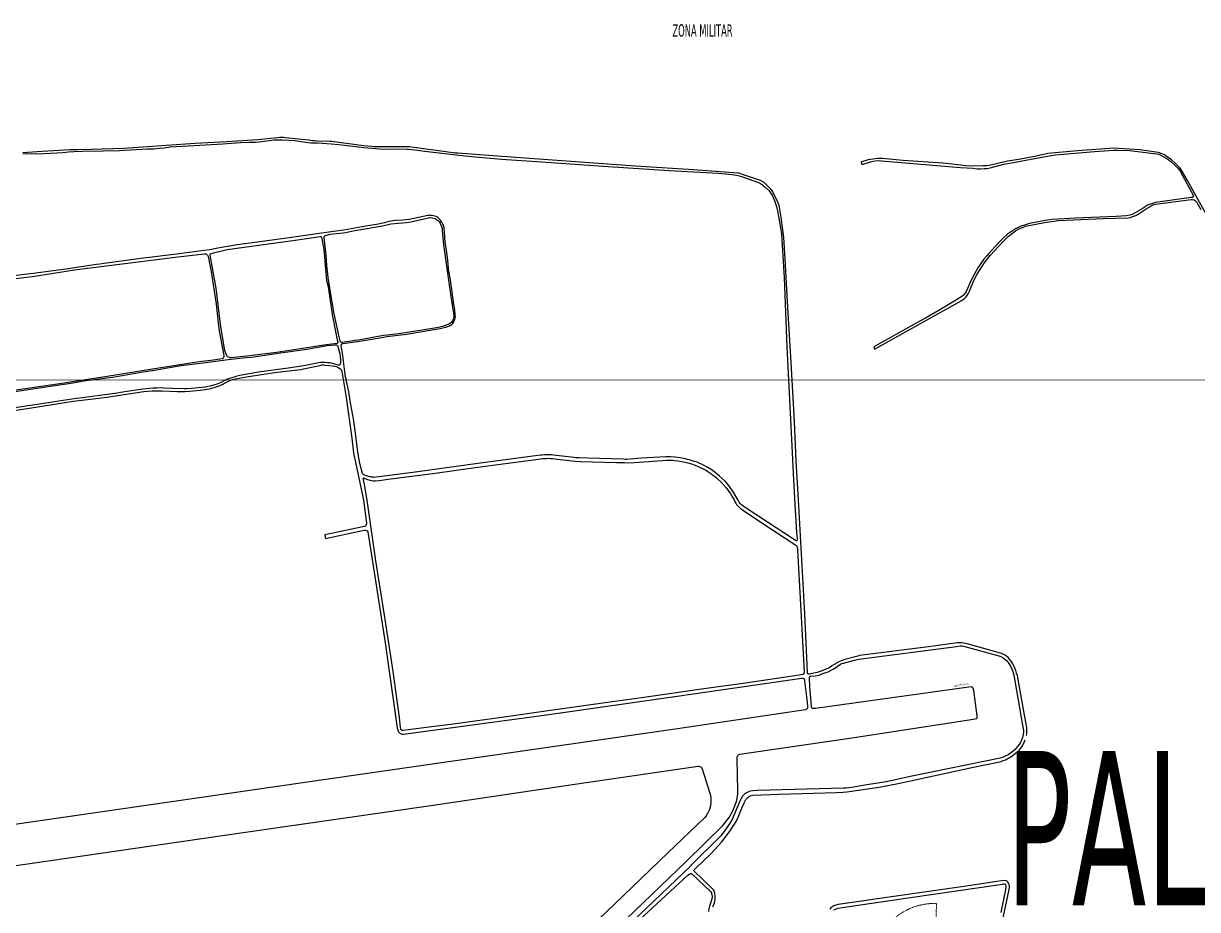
# Model space of a CAD drawing. Header units: metres. Extents: x 2 to 659295185, y -28 to 1124222152.
# Drawn here: x 658389 to 660289, y 1125972 to 1127406 of the extents above; entities that cross this region are included whole.
import ezdxf

# ---------------------------------------------------------------- set-up
doc = ezdxf.new("R2010")
doc.units = ezdxf.units.M
doc.header["$MEASUREMENT"] = 0
doc.linetypes.add('DASHED', pattern=[0.75, 0.5, -0.25])
doc.layers.get('0').update_dxf_attribs({"linetype": 'CONTINUOUS'})
for name, color, linetype in [('CERCA', 7, 'CONTINUOUS'), ('MANZANA', 30, 'CONTINUOUS'), ('TEXTOS', 7, 'CONTINUOUS')]:
    doc.layers.add(name, color=color, linetype=linetype)
doc.layers.add('www.cadblocksfree.com', color=7, linetype='CONTINUOUS', lineweight=9)
doc.styles.get("Standard").update_dxf_attribs({"font": 'tahoma.ttf'})

# ---------------------------------------------------------------- blocks, each defined once
blk = doc.blocks.new('A$C3BA27610')
at = {"layer": 'www.cadblocksfree.com', "linetype": 'DASHED'}
for p, q in [((0, 76088), (64658, 11430)), ((64658, 11430), (129316, 76088)), ((64658, 50225), (45260, 30827)), ((84055, 30827), (64658, 50225))]:
    blk.add_line(p, q, dxfattribs=at)
at = {"layer": 'www.cadblocksfree.com', "linetype": 'Continuous'}
for p, q in [((61776, 46481), (49004, 33709)), ((64658, 50225), (64335, 49901)), ((64335, 49901), (64658, 49578)), ((64658, 50225), (64981, 49901)), ((64981, 49901), (64658, 49578)), ((67540, 46481), (80311, 33709)), ((61349, 13876), (41798, 33428)), ((45584, 31151), (45260, 30827)), ((45584, 30504), (45260, 30827)), ((45907, 30827), (45584, 31151)), ((45907, 30827), (45584, 30504)), ((62211, 14739), (49004, 27946)), ((63896, 33680), (63896, 34328)), ((63896, 34328), (65420, 34328)), ((65420, 33680), (63896, 33680)), ((65420, 34328), (65420, 33680)), ((67104, 14739), (80311, 27946)), ((67966, 13876), (87518, 33428)), ((83409, 30827), (83732, 31151)), ((83409, 30827), (83732, 30504)), ((83732, 31151), (84055, 30827)), ((83732, 30504), (84055, 30827)), ((61748, 8520), (63610, 10382)), ((67567, 8520), (61748, 8520)), ((62810, 10382), (62810, 13125)), ((62810, 13125), (64182, 13125)), ((62810, 10382), (64182, 10382)), ((64182, 10382), (64182, 13125)), ((66506, 13125), (65134, 13125)), ((65134, 10382), (65134, 13125)), ((66506, 10382), (65134, 10382)), ((67567, 8520), (65706, 10382)), ((66506, 10382), (66506, 13125))]:
    blk.add_line(p, q, dxfattribs=at)
at = {"layer": 'www.cadblocksfree.com'}
blk.add_line((84055, 30827), (64658, 50225), dxfattribs=at)
at = {"layer": 'www.cadblocksfree.com', "linetype": 'Continuous'}
blk.add_lwpolyline([(64315, 33833), (65001, 33833), (65001, 33985), (64315, 33985)], close=True, dxfattribs=at)
at = {"layer": 'www.cadblocksfree.com', "linetype": 'Continuous', "flags": 128}
blk.add_lwpolyline([(64334, 12078), (64982, 12078), (64982, 11754), (64658, 11430), (64334, 11754), (64334, 12078)], dxfattribs=at)
at = {"layer": 'www.cadblocksfree.com', "linetype": 'Continuous'}
blk.add_circle((64658, 33376), 2286, dxfattribs=at)
at = {"layer": 'www.cadblocksfree.com', "linetype": 'DASHED'}
blk.add_arc((64658, 11430), 91440, 44.999998, 134.999998, dxfattribs=at)
at = {"layer": 'www.cadblocksfree.com', "linetype": 'DASHED', "ltscale": 1500}
blk.add_arc((64658, 33376), 22860, 0.130923, 179.869077, dxfattribs=at)
at = {"layer": 'www.cadblocksfree.com', "linetype": 'Continuous'}
for centre, radius, start, end in [((64658, 50225), 4724, 232.413674, 307.586322), ((45260, 30827), 4724, 322.413668, 37.586329), ((84055, 30827), 4724, 142.413668, 217.586329), ((64658, 11430), 4115, 143.519629, 36.480377), ((64658, 11430), 4115, 53.519621, 126.480371)]:
    blk.add_arc(centre, radius, start, end, dxfattribs=at)

msp = doc.modelspace()

# ---------------------------------------------------------------- linework, layer by layer
at = {"layer": 'CERCA', "lineweight": 0}
msp.add_line((653807.4947, 1126830.69), (662151.2419, 1126827.7709), dxfattribs=at)
at = {"layer": 'MANZANA', "lineweight": -2}
for p, q in [((658799.9042, 1127220.5275), (658768.2567, 1127217.5181)), ((658803.7385, 1127220.9874), (658799.9042, 1127220.5275)), ((658806.806, 1127221.0074), (658803.7385, 1127220.9874)), ((658809.9807, 1127220.9074), (658806.806, 1127221.0074)), ((658812.6111, 1127220.8075), (658809.9807, 1127220.9074)), ((658850.4348, 1127216.5583), (658812.6111, 1127220.8075)), ((658464.1747, 1127201.0015), (658418.938, 1127198.592)), ((658476.6671, 1127201.3914), (658464.1747, 1127201.0015)), ((658498.9062, 1127201.7114), (658476.6671, 1127201.3914)), ((658551.0529, 1127203.271), (658498.9062, 1127201.7114)), ((658666.7174, 1127211.1994), (658551.0529, 1127203.271)), ((658717.8663, 1127214.2988), (658666.7174, 1127211.1994)), ((658768.2567, 1127217.5181), (658717.8663, 1127214.2988)), ((658856.7923, 1127215.8085), (658850.4348, 1127216.5583)), ((658860.6266, 1127215.4985), (658856.7923, 1127215.8085)), ((658864.898, 1127215.2886), (658860.6266, 1127215.4985)), ((658884.7375, 1127214.4987), (658864.898, 1127215.2886)), ((658888.242, 1127214.3988), (658884.7375, 1127214.4987)), ((658899.2089, 1127213.0091), (658888.242, 1127214.3988)), ((658911.5942, 1127211.2994), (658899.2089, 1127213.0091)), ((658939.0034, 1127207.6601), (658911.5942, 1127211.2994)), ((658952.5925, 1127206.5104), (658939.0034, 1127207.6601)), ((658955.223, 1127206.1904), (658952.5925, 1127206.5104)), ((658957.1937, 1127206.1904), (658955.223, 1127206.1904)), ((658992.6921, 1127206.0205), (658957.1937, 1127206.1904)), ((659008.8045, 1127206.0905), (658992.6921, 1127206.0205)), ((659013.62, 1127205.8905), (659008.8045, 1127206.0905)), ((659017.1328, 1127205.5806), (659013.62, 1127205.8905)), ((659072.8252, 1127197.9721), (659017.1328, 1127205.5806)), ((658395.058, 1127196.7124), (658387.8264, 1127196.2325)), ((658418.938, 1127198.592), (658395.058, 1127196.7124)), ((659087.9563, 1127195.9425), (659072.8252, 1127197.9721)), ((659092.005, 1127195.5226), (659087.9563, 1127195.9425)), ((659156.2319, 1127190.8336), (659092.005, 1127195.5226)), ((659378.9439, 1127174.4669), (659156.2319, 1127190.8336)), ((659465.5253, 1127169.4379), (659378.9439, 1127174.4669)), ((659538.7401, 1127164.129), (659465.5253, 1127169.4379)), ((659545.5347, 1127163.5991), (659538.7401, 1127164.129)), ((659547.5055, 1127163.1692), (659545.5347, 1127163.5991)), ((659552.8817, 1127161.3096), (659547.5055, 1127163.1692)), ((659581.7504, 1127151.2716), (659552.8817, 1127161.3096)), ((659585.8074, 1127149.512), (659581.7504, 1127151.2716)), ((659587.6792, 1127148.5322), (659585.8074, 1127149.512)), ((659589.2129, 1127147.2124), (659587.6792, 1127148.5322)), ((659598.4648, 1127137.7344), (659589.2129, 1127147.2124)), ((659600.8891, 1127134.655), (659598.4648, 1127137.7344)), ((659609.2833, 1127118.3183), (659600.8891, 1127134.655)), ((659611.386, 1127113.7992), (659609.2833, 1127118.3183)), ((659612.0539, 1127111.8097), (659611.386, 1127113.7992)), ((659615.5419, 1127092.3536), (659612.0539, 1127111.8097)), ((659618.3702, 1127071.4679), (659615.5419, 1127092.3536)), ((659619.6319, 1127059.2004), (659618.3702, 1127071.4679)), ((659621.6109, 1127033.7655), (659619.6319, 1127059.2004)), ((659626.1708, 1126946.1934), (659621.6109, 1127033.7655)), ((659631.6131, 1126856.8515), (659626.1708, 1126946.1934)), ((659637.0801, 1126761.6509), (659631.6131, 1126856.8515)), ((659639.7765, 1126698.0639), (659637.0801, 1126761.6509)), ((659051.2705, 1126677.2781), (659128.2538, 1126687.9159)), ((659128.2538, 1126687.9159), (659222.6439, 1126700.7233)), ((659222.6439, 1126700.7233), (659229.2076, 1126701.5332)), ((659229.2076, 1126701.5332), (659231.9535, 1126701.6531)), ((659231.9535, 1126701.6531), (659235.458, 1126701.7731)), ((659235.458, 1126701.7731), (659238.41, 1126701.9031)), ((659238.41, 1126701.9031), (659241.8073, 1126701.6931)), ((659241.8073, 1126701.6931), (659244.9902, 1126701.4932)), ((659244.9902, 1126701.4932), (659252.8814, 1126700.6433)), ((659252.8814, 1126700.6433), (659277.1077, 1126697.654)), ((659277.1077, 1126697.654), (659281.8244, 1126697.454)), ((659281.8244, 1126697.454), (659290.367, 1126696.9341)), ((659290.367, 1126696.9341), (659348.8878, 1126694.9845)), ((659348.8878, 1126694.9845), (659361.5947, 1126694.9345)), ((659361.5947, 1126694.9345), (659366.9709, 1126694.8445)), ((659366.9709, 1126694.8445), (659377.2618, 1126695.3344)), ((659377.2618, 1126695.3344), (659401.3644, 1126696.9941)), ((659401.3644, 1126696.9941), (659429.6229, 1126698.8937)), ((659429.6229, 1126698.8937), (659433.35, 1126699.0137)), ((659433.35, 1126699.0137), (659436.9617, 1126698.8137)), ((659436.9617, 1126698.8137), (659440.1446, 1126698.7137)), ((659440.1446, 1126698.7137), (659442.9894, 1126698.3938)), ((659442.9894, 1126698.3938), (659448.4729, 1126697.644)), ((659448.4729, 1126697.644), (659453.6265, 1126696.8941)), ((659453.6265, 1126696.8941), (659459.7697, 1126695.5944)), ((659459.7697, 1126695.5944), (659464.4863, 1126694.4046)), ((659464.4863, 1126694.4046), (659470.077, 1126692.7649)), ((659470.077, 1126692.7649), (659476.3356, 1126690.5854)), ((659476.3356, 1126690.5854), (659481.0522, 1126688.8357)), ((659481.0522, 1126688.8357), (659485.5544, 1126686.6462)), ((659643.3469, 1126634.5968), (659639.7765, 1126698.0639)), ((658938.8962, 1126669.4797), (658939.0034, 1126669.9196)), ((658938.8962, 1126669.0398), (658938.8962, 1126669.4797)), ((658940.9082, 1126659.5317), (658938.8962, 1126669.0398)), ((658939.0034, 1126669.9196), (658939.2178, 1126670.1495)), ((658939.2178, 1126670.1495), (658939.5476, 1126670.1495)), ((658939.5476, 1126670.1495), (658940.1001, 1126670.0396)), ((658940.1001, 1126670.0396), (658944.0498, 1126668.2899)), ((658944.0498, 1126668.2899), (658945.5836, 1126667.74)), ((658964.6562, 1126666.1704), (658979.441, 1126668.11)), ((658979.441, 1126668.11), (659051.2705, 1126677.2781)), ((659485.5544, 1126686.6462), (659489.1826, 1126684.7766)), ((659489.1826, 1126684.7766), (659494.3445, 1126681.9272)), ((659494.3445, 1126681.9272), (659496.6533, 1126680.4974)), ((659496.6533, 1126680.4974), (659498.1871, 1126679.3977)), ((659498.1871, 1126679.3977), (659501.5926, 1126677.3181)), ((659501.5926, 1126677.3181), (659504.3385, 1126675.3385)), ((659504.3385, 1126675.3385), (659507.4224, 1126672.919)), ((659507.4224, 1126672.919), (659510.7207, 1126670.1695)), ((659510.7207, 1126670.1695), (659513.0296, 1126668.1899)), ((659513.0296, 1126668.1899), (659517.5401, 1126663.7808)), ((658945.295, 1126634.3368), (658940.9082, 1126659.5317)), ((658945.5836, 1126667.74), (658947.6698, 1126667.2001)), ((658947.6698, 1126667.2001), (658949.6405, 1126666.5403)), ((658949.6405, 1126666.5403), (658952.3864, 1126666.1104)), ((658952.3864, 1126666.1104), (658955.6765, 1126665.6805)), ((658955.6765, 1126665.6805), (658958.8511, 1126665.7005)), ((658958.8511, 1126665.7005), (658964.6562, 1126666.1704)), ((659517.5401, 1126663.7808), (659522.166, 1126659.0518)), ((659522.166, 1126659.0518), (659526.7919, 1126653.7629)), ((659526.7919, 1126653.7629), (659530.7581, 1126648.244)), ((658959.4366, 1126535.9669), (658945.295, 1126634.3368)), ((659530.7581, 1126648.244), (659532.7454, 1126645.4946)), ((659532.7454, 1126645.4946), (659535.8376, 1126640.5256)), ((659535.8376, 1126640.5256), (659538.5999, 1126635.6766)), ((659538.5999, 1126635.6766), (659539.9275, 1126632.8072)), ((659539.9275, 1126632.8072), (659541.0325, 1126630.7076)), ((659541.0325, 1126630.7076), (659542.1292, 1126629.0579)), ((659648.2367, 1126547.1346), (659643.3469, 1126634.5968)), ((659542.1292, 1126629.0579), (659543.3496, 1126627.1783)), ((659543.3496, 1126627.1783), (659544.6689, 1126625.5286)), ((659544.6689, 1126625.5286), (659545.6584, 1126624.4289)), ((659545.6584, 1126624.4289), (659547.3076, 1126622.7692)), ((659547.3076, 1126622.7692), (659549.7318, 1126620.5696)), ((659549.7318, 1126620.5696), (659552.7003, 1126618.4801)), ((659552.7003, 1126618.4801), (659563.0324, 1126611.4515)), ((659563.0324, 1126611.4515), (659602.8103, 1126585.1968)), ((659602.8103, 1126585.1968), (659639.0756, 1126561.3617)), ((659639.0756, 1126561.3617), (659639.8424, 1126560.8118)), ((659639.8424, 1126560.8118), (659640.8319, 1126559.822)), ((659640.8319, 1126559.822), (659641.0546, 1126559.2621)), ((659641.0546, 1126559.2621), (659641.3926, 1126557.9424)), ((659641.3926, 1126557.9424), (659641.6153, 1126556.3927)), ((659641.6153, 1126556.3927), (659641.9616, 1126553.3033)), ((658973.1906, 1126447.9948), (658959.4366, 1126535.9669)), ((659641.9616, 1126553.3033), (659644.592, 1126504.8632)), ((659653.8191, 1126450.1643), (659648.2367, 1126547.1346)), ((659644.592, 1126504.8632), (659652.5987, 1126356.5834)), ((658982.4425, 1126388.6368), (658973.1906, 1126447.9948)), ((659657.975, 1126355.3936), (659653.8191, 1126450.1643)), ((659900.7739, 1126403.2739), (659853.6901, 1126397.0851)), ((659903.8414, 1126403.5038), (659900.7739, 1126403.2739)), ((659907.5685, 1126403.3039), (659903.8414, 1126403.5038)), ((659910.9658, 1126402.9839), (659907.5685, 1126403.3039)), ((659916.5647, 1126401.5742), (659910.9658, 1126402.9839)), ((658987.2993, 1126356.9233), (658982.4425, 1126388.6368)), ((659740.9282, 1126376.8892), (659899.2732, 1126397.4051)), ((659853.6901, 1126397.0851), (659742.1074, 1126382.5381)), ((659899.2732, 1126397.4051), (659904.9628, 1126398.2049)), ((659904.9628, 1126398.2049), (659908.0303, 1126398.2149)), ((659908.0303, 1126398.2149), (659910.5535, 1126397.675)), ((659910.5535, 1126397.675), (659967.9281, 1126382.0082)), ((659970.7564, 1126386.7772), (659916.5647, 1126401.5742)), ((659974.7062, 1126385.1376), (659970.7564, 1126386.7772)), ((659977.8973, 1126383.3779), (659974.7062, 1126385.1376)), ((659980.536, 1126381.3983), (659977.8973, 1126383.3779)), ((659697.6953, 1126365.9715), (659693.9846, 1126363.412)), ((659708.621, 1126372.6601), (659697.6953, 1126365.9715)), ((659700.5648, 1126361.3424), (659711.4906, 1126368.8009)), ((659711.2514, 1126373.8799), (659708.621, 1126372.6601)), ((659714.4178, 1126374.8896), (659711.2514, 1126373.8799)), ((659711.4906, 1126368.8009), (659713.4613, 1126369.6907)), ((659713.4613, 1126369.6907), (659716.1907, 1126370.4805)), ((659718.6892, 1126376.3494), (659714.4178, 1126374.8896)), ((659716.1907, 1126370.4805), (659733.9193, 1126375.3096)), ((659739.3698, 1126381.9782), (659718.6892, 1126376.3494)), ((659733.9193, 1126375.3096), (659740.9282, 1126376.8892)), ((659742.1074, 1126382.5381), (659739.3698, 1126381.9782)), ((659967.9281, 1126382.0082), (659971.0038, 1126380.9184)), ((659971.0038, 1126380.9184), (659974.6237, 1126379.1588)), ((659974.6237, 1126379.1588), (659977.6994, 1126377.0792)), ((659977.6994, 1126377.0792), (659980.1237, 1126374.7597)), ((659980.1237, 1126374.7597), (659982.7706, 1126371.4603)), ((659982.952, 1126379.3087), (659980.536, 1126381.3983)), ((659982.7706, 1126371.4603), (659986.8523, 1126365.2816)), ((659984.494, 1126377.6591), (659982.952, 1126379.3087)), ((659987.3553, 1126374.1298), (659984.494, 1126377.6591)), ((659986.8523, 1126365.2816), (659989.4003, 1126359.5428)), ((659990.3403, 1126369.2808), (659987.3553, 1126374.1298)), ((659993.6551, 1126362.2122), (659990.3403, 1126369.2808)), ((658997.2768, 1126282.1985), (658987.2993, 1126356.9233)), ((659644.8394, 1126350.9145), (659557.4664, 1126338.2471)), ((659650.1003, 1126351.9343), (659644.8394, 1126350.9145)), ((659650.9743, 1126352.0443), (659650.1003, 1126351.9343)), ((659651.5185, 1126352.4942), (659650.9743, 1126352.0443)), ((659651.9556, 1126353.2641), (659651.5185, 1126352.4942)), ((659652.3926, 1126354.0439), (659651.9556, 1126353.2641)), ((659652.4915, 1126355.1537), (659652.3926, 1126354.0439)), ((659652.5987, 1126356.5834), (659652.4915, 1126355.1537)), ((659658.1977, 1126354.0739), (659657.975, 1126355.3936)), ((659658.5275, 1126353.404), (659658.1977, 1126354.0739)), ((659658.8573, 1126352.9641), (659658.5275, 1126353.404)), ((659659.6242, 1126352.7442), (659658.8573, 1126352.9641)), ((659660.8281, 1126352.7542), (659659.6242, 1126352.7442)), ((659673.8565, 1126355.0237), (659660.8281, 1126352.7542)), ((659661.0837, 1126346.3355), (659661.1827, 1126347.5552)), ((659662.0155, 1126332.4083), (659661.0837, 1126346.3355)), ((659661.1827, 1126347.5552), (659661.7269, 1126348.555)), ((659661.7269, 1126348.555), (659662.601, 1126349.1149)), ((659662.601, 1126349.1149), (659663.6976, 1126349.3348)), ((659663.6976, 1126349.3348), (659670.5994, 1126349.9247)), ((659670.5994, 1126349.9247), (659676.9487, 1126351.1645)), ((659680.313, 1126357.3732), (659673.8565, 1126355.0237)), ((659676.9487, 1126351.1645), (659682.9599, 1126353.404)), ((659692.1211, 1126362.5122), (659680.313, 1126357.3732)), ((659682.9599, 1126353.404), (659691.2718, 1126356.5434)), ((659691.2718, 1126356.5434), (659696.6316, 1126358.9929)), ((659693.9846, 1126363.412), (659692.1211, 1126362.5122)), ((659696.6316, 1126358.9929), (659700.5648, 1126361.3424)), ((659989.4003, 1126359.5428), (659990.398, 1126356.7833)), ((659990.398, 1126356.7833), (659991.9565, 1126351.1445)), ((659991.9565, 1126351.1445), (660006.3455, 1126270.2509)), ((659995.428, 1126358.353), (659993.6551, 1126362.2122)), ((659996.6484, 1126354.1539), (659995.428, 1126358.353)), ((659997.877, 1126350.1747), (659996.6484, 1126354.1539)), ((660002.4782, 1126325.8696), (659997.877, 1126350.1747)), ((659486.2883, 1126328.1892), (659434.6034, 1126320.8806)), ((659557.4664, 1126338.2471), (659486.2883, 1126328.1892)), ((659664.3491, 1126300.7847), (659662.0155, 1126332.4083)), ((659923.013, 1126331.9284), (659671.0529, 1126297.2754)), ((659924.3323, 1126331.7084), (659923.013, 1126331.9284)), ((659925.0992, 1126331.3785), (659924.3323, 1126331.7084)), ((659925.866, 1126330.7186), (659925.0992, 1126331.3785)), ((659926.3113, 1126329.5089), (659925.866, 1126330.7186)), ((659927.0947, 1126326.0796), (659926.3113, 1126329.5089)), ((659932.5369, 1126285.1879), (659927.0947, 1126326.0796)), ((659393.2175, 1126314.8319), (659330.4748, 1126306.3636)), ((659434.6034, 1126320.8806), (659393.2175, 1126314.8319)), ((660009.8994, 1126283.3183), (660002.4782, 1126325.8696)), ((659234.6664, 1126292.5564), (659167.0999, 1126283.1783)), ((659330.4748, 1126306.3636), (659234.6664, 1126292.5564)), ((659664.8026, 1126298.5752), (659664.3491, 1126300.7847)), ((659665.2396, 1126297.8053), (659664.8026, 1126298.5752)), ((659665.7921, 1126297.3654), (659665.2396, 1126297.8053)), ((659666.7816, 1126297.1455), (659665.7921, 1126297.3654)), ((659671.0529, 1126297.2754), (659666.7816, 1126297.1455)), ((658999.2063, 1126266.0618), (658997.2768, 1126282.1985)), ((659084.4271, 1126271.8606), (659041.392, 1126266.2518)), ((659167.0999, 1126283.1783), (659084.4271, 1126271.8606)), ((659737.4402, 1126250.6849), (659923.0295, 1126278.9492)), ((659923.0295, 1126278.9492), (659929.7086, 1126280.3089)), ((659929.7086, 1126280.3089), (659932.1164, 1126281.0887)), ((659932.1164, 1126281.0887), (659932.6606, 1126281.5387)), ((659932.875, 1126282.4185), (659932.5369, 1126285.1879)), ((659932.6606, 1126281.5387), (659932.875, 1126282.4185)), ((660006.3455, 1126270.2509), (660007.5823, 1126262.1826)), ((660013.0493, 1126266.1918), (660009.8994, 1126283.3183)), ((658999.5444, 1126264.0722), (658999.2063, 1126266.0618)), ((658999.6598, 1126263.2924), (658999.5444, 1126264.0722)), ((659000.1051, 1126262.5225), (658999.6598, 1126263.2924)), ((659000.5421, 1126261.9726), (659000.1051, 1126262.5225)), ((659001.4244, 1126261.5327), (659000.5421, 1126261.9726)), ((659002.2985, 1126261.3128), (659001.4244, 1126261.5327)), ((659003.3952, 1126261.3228), (659002.2985, 1126261.3128)), ((659041.392, 1126266.2518), (659003.3952, 1126261.3228)), ((659548.5609, 1126222.9606), (659737.4402, 1126250.6849)), ((660006.2135, 1126250.125), (660004.4819, 1126245.586)), ((660007.4009, 1126254.8841), (660006.2135, 1126250.125)), ((660007.7143, 1126258.6433), (660007.4009, 1126254.8841)), ((660007.5823, 1126262.1826), (660007.7143, 1126258.6433)), ((660012.7772, 1126253.3644), (660013.4122, 1126257.8935)), ((660013.2802, 1126262.6525), (660013.0493, 1126266.1918)), ((660013.4122, 1126257.8935), (660013.2802, 1126262.6525)), ((659997.7368, 1126234.7082), (659994.2488, 1126230.719)), ((660001.2248, 1126239.2573), (659997.7368, 1126234.7082)), ((660002.9647, 1126242.1467), (660001.2248, 1126239.2573)), ((660001.3732, 1126230.2991), (660003.6656, 1126232.7486)), ((660004.4819, 1126245.586), (660002.9647, 1126242.1467)), ((660003.6656, 1126232.7486), (660006.2795, 1126236.6278)), ((660006.2795, 1126236.6278), (660009.6438, 1126243.6164)), ((660009.6438, 1126243.6164), (660010.6168, 1126246.0559)), ((659544.2154, 1126214.8622), (659544.3061, 1126218.0716)), ((659545.5429, 1126163.7726), (659544.2154, 1126214.8622)), ((659544.3061, 1126218.0716), (659544.6277, 1126219.7312)), ((659544.6277, 1126219.7312), (659545.2791, 1126221.1709)), ((659545.2791, 1126221.1709), (659546.5902, 1126222.1707)), ((659546.5902, 1126222.1707), (659548.5609, 1126222.9606)), ((659970.2122, 1126216.7818), (659826.9159, 1126187.3778)), ((659973.8156, 1126217.9016), (659970.2122, 1126216.7818)), ((659971.548, 1126211.4829), (659974.7227, 1126212.6027)), ((659978.087, 1126219.6912), (659973.8156, 1126217.9016)), ((659974.7227, 1126212.6027), (659978.5487, 1126213.9424)), ((659982.8943, 1126222.2607), (659978.087, 1126219.6912)), ((659978.5487, 1126213.9424), (659981.3935, 1126215.3921)), ((659981.3935, 1126215.3921), (659984.6671, 1126217.0718)), ((659988.1386, 1126225.93), (659982.8943, 1126222.2607)), ((659984.6671, 1126217.0718), (659988.6004, 1126219.8512)), ((659994.2488, 1126230.719), (659988.1386, 1126225.93)), ((659988.6004, 1126219.8512), (659994.9332, 1126224.5203)), ((659994.9332, 1126224.5203), (659997.6626, 1126226.6398)), ((659997.6626, 1126226.6398), (659999.1963, 1126227.9696)), ((659999.1963, 1126227.9696), (660001.3732, 1126230.2991)), ((659299.9322, 1126177.2699), (659477.1024, 1126203.3946)), ((659477.1024, 1126203.3946), (659480.6069, 1126203.7345)), ((659480.6069, 1126203.7345), (659482.2478, 1126203.6345)), ((659482.2478, 1126203.6345), (659483.7816, 1126203.3146)), ((659483.7816, 1126203.3146), (659484.6639, 1126202.8747)), ((659484.6639, 1126202.8747), (659485.6534, 1126202.1048)), ((659485.6534, 1126202.1048), (659486.4202, 1126201.225)), ((659486.4202, 1126201.225), (659487.418, 1126199.3454)), ((659487.418, 1126199.3454), (659499.9764, 1126159.9134)), ((659881.7837, 1126192.2668), (659924.1509, 1126201.315)), ((659924.1509, 1126201.315), (659971.548, 1126211.4829)), ((659048.0959, 1126140.0774), (659299.9322, 1126177.2699)), ((659785.8681, 1126178.5696), (659754.0061, 1126173.2207)), ((659776.9213, 1126170.1213), (659805.0562, 1126175.7802)), ((659826.9159, 1126187.3778), (659785.8681, 1126178.5696)), ((659805.0562, 1126175.7802), (659881.7837, 1126192.2668)), ((659499.9764, 1126159.9134), (659500.867, 1126156.2741)), ((659500.867, 1126156.2741), (659501.4359, 1126152.5149)), ((659544.2731, 1126152.045), (659545.345, 1126159.0136)), ((659545.345, 1126159.0136), (659545.5429, 1126163.7726)), ((659552.923, 1126154.9544), (659551.6119, 1126153.1848)), ((659554.4485, 1126156.6241), (659552.923, 1126154.9544)), ((659555.9739, 1126158.1738), (659554.4485, 1126156.6241)), ((659557.7221, 1126159.5135), (659555.9739, 1126158.1738)), ((659559.5774, 1126160.7332), (659557.7221, 1126159.5135)), ((659561.5481, 1126161.853), (659559.5774, 1126160.7332)), ((659561.3667, 1126153.1148), (659563.9889, 1126154.8944)), ((659563.6261, 1126162.6329), (659561.5481, 1126161.853)), ((659565.704, 1126163.4227), (659563.6261, 1126162.6329)), ((659563.9889, 1126154.8944), (659565.5144, 1126155.5643)), ((659565.5144, 1126155.5643), (659567.4851, 1126156.3541)), ((659569.5301, 1126163.9926), (659565.704, 1126163.4227)), ((659567.4851, 1126156.3541), (659569.5631, 1126156.914)), ((659576.9844, 1126164.3525), (659569.5301, 1126163.9926)), ((659569.5631, 1126156.914), (659612.0704, 1126158.2138)), ((659716.5535, 1126167.9718), (659576.9844, 1126164.3525)), ((659612.0704, 1126158.2138), (659705.1907, 1126160.9532)), ((659705.1907, 1126160.9532), (659715.8196, 1126161.5531)), ((659715.8196, 1126161.5531), (659721.7319, 1126162.023)), ((659720.7177, 1126168.2117), (659716.5535, 1126167.9718)), ((659729.1532, 1126169.2415), (659720.7177, 1126168.2117)), ((659721.7319, 1126162.023), (659732.905, 1126163.5127)), ((659754.0061, 1126173.2207), (659729.1532, 1126169.2415)), ((659732.905, 1126163.5127), (659766.7377, 1126168.5317)), ((659766.7377, 1126168.5317), (659776.9213, 1126170.1213)), ((658751.7897, 1126097.3861), (659048.0959, 1126140.0774)), ((659500.4052, 1126137.358), (659499.325, 1126133.6987)), ((659501.1556, 1126141.1172), (659500.4052, 1126137.358)), ((659501.5761, 1126144.8865), (659501.1556, 1126141.1172)), ((659501.4359, 1126152.5149), (659501.6668, 1126148.6457)), ((659501.6668, 1126148.6457), (659501.5761, 1126144.8865)), ((659548.5692, 1126147.196), (659535.5655, 1126116.5022)), ((659537.3548, 1126131.4392), (659542.9867, 1126146.5061)), ((659542.9867, 1126146.5061), (659544.2731, 1126152.045)), ((659549.4432, 1126149.2956), (659548.5692, 1126147.196)), ((659550.4162, 1126151.2952), (659549.4432, 1126149.2956)), ((659550.1771, 1126131.8291), (659555.3802, 1126144.1266)), ((659551.6119, 1126153.1848), (659550.4162, 1126151.2952)), ((659555.3802, 1126144.1266), (659557.1119, 1126147.7859)), ((659557.1119, 1126147.7859), (659558.423, 1126149.8954)), ((659558.423, 1126149.8954), (659559.6186, 1126151.3352)), ((659559.6186, 1126151.3352), (659561.3667, 1126153.1148)), ((659492.0439, 1126120.5114), (659432.1461, 1126063.2831)), ((659494.2208, 1126123.5008), (659492.0439, 1126120.5114)), ((659496.2905, 1126126.8301), (659494.2208, 1126123.5008)), ((659497.915, 1126130.1595), (659496.2905, 1126126.8301)), ((659499.325, 1126133.6987), (659497.915, 1126130.1595)), ((659521.1352, 1126107.924), (659531.1622, 1126120.4614)), ((659531.1622, 1126120.4614), (659537.3548, 1126131.4392)), ((659542.4755, 1126114.1027), (659545.8398, 1126120.9713)), ((659545.8398, 1126120.9713), (659550.1771, 1126131.8291)), ((659462.1197, 1126049.8058), (659521.1352, 1126107.924)), ((659527.1877, 1126103.4149), (659517.705, 1126090.9774)), ((659535.5655, 1126116.5022), (659527.1877, 1126103.4149)), ((659527.8886, 1126092.5771), (659532.1352, 1126098.5659)), ((659532.1352, 1126098.5659), (659539.7544, 1126109.6636)), ((659539.7544, 1126109.6636), (659542.4755, 1126114.1027)), ((658569.6967, 1126070.9215), (658751.7897, 1126097.3861)), ((659517.705, 1126090.9774), (659469.1617, 1126042.7673)), ((659514.1593, 1126075.0407), (659518.8511, 1126080.8095)), ((659518.8511, 1126080.8095), (659527.8886, 1126092.5771)), ((658402.8256, 1126046.8364), (658569.6967, 1126070.9215)), ((659432.1461, 1126063.2831), (659360.3578, 1125994.6071)), ((659477.1849, 1126038.4881), (659501.6256, 1126061.6034)), ((659501.6256, 1126061.6034), (659514.1593, 1126075.0407)), ((658344.8985, 1126038.3881), (658402.8256, 1126046.8364)), ((659469.0545, 1126042.6473), (659058.1806, 1125649.3973)), ((659071.5388, 1125675.772), (659462.1197, 1126049.8058)), ((659469.1699, 1126042.6573), (659469.0545, 1126042.6473)), ((659469.1617, 1126042.7673), (659469.1699, 1126042.6573)), ((659379.3067, 1125948.7864), (659464.5275, 1126027.0405)), ((659464.5275, 1126027.0405), (659467.0343, 1126029.04)), ((659467.0343, 1126029.04), (659467.9083, 1126029.49)), ((659467.9083, 1126029.49), (659468.8978, 1126029.7099)), ((659468.8978, 1126029.7099), (659469.6647, 1126029.7099)), ((659469.6647, 1126029.7099), (659470.2089, 1126029.5)), ((659470.2089, 1126029.5), (659471.3056, 1126028.9501)), ((659471.3056, 1126028.9501), (659500.6856, 1126001.3157)), ((659474.2411, 1126034.5989), (659474.4555, 1126035.7087)), ((659474.3566, 1126033.8291), (659474.2411, 1126034.5989)), ((659474.4638, 1126033.4991), (659474.3566, 1126033.8291)), ((659474.4555, 1126035.7087), (659474.7854, 1126036.1486)), ((659475.0162, 1126032.9493), (659474.4638, 1126033.4991)), ((659474.7854, 1126036.1486), (659477.1849, 1126038.4881)), ((659488.6631, 1126020.0619), (659475.0162, 1126032.9493)), ((659505.831, 1126003.3353), (659488.6631, 1126020.0619)), ((659506.7133, 1126001.7856), (659505.831, 1126003.3353)), ((659918.5437, 1126010.1639), (659801.494, 1125993.4873)), ((659820.7892, 1125990.3679), (659973.8651, 1126012.9633)), ((659964.5308, 1126017.0125), (659918.5437, 1126010.1639)), ((659972.8591, 1126018.1523), (659964.5308, 1126017.0125)), ((659977.1304, 1126018.3922), (659972.8591, 1126018.1523)), ((659973.8651, 1126012.9633), (659975.6214, 1126013.0833)), ((659974.0218, 1125953.2355), (659984.7496, 1126004.1651)), ((659975.6214, 1126013.0833), (659976.7181, 1126013.0833)), ((659976.7181, 1126013.0833), (659977.8148, 1126012.8633)), ((659979.431, 1126017.8523), (659977.1304, 1126018.3922)), ((659977.8148, 1126012.8633), (659978.4745, 1126012.4234)), ((659979.3651, 1126007.5644), (659978.0787, 1126001.2557)), ((659978.4745, 1126012.4234), (659978.8043, 1126011.8735)), ((659978.8043, 1126011.8735), (659979.2496, 1126010.5538)), ((659979.2496, 1126010.5538), (659979.3651, 1126007.5644)), ((659981.0802, 1126017.0825), (659979.431, 1126017.8523)), ((659982.3995, 1126016.0927), (659981.0802, 1126017.0825)), ((659983.6117, 1126014.553), (659982.3995, 1126016.0927)), ((659984.0569, 1126013.5632), (659983.6117, 1126014.553)), ((659984.7166, 1126011.9035), (659984.0569, 1126013.5632)), ((659985.1619, 1126010.1339), (659984.7166, 1126011.9035)), ((659984.7496, 1126004.1651), (659985.1784, 1126007.9243)), ((659985.1784, 1126007.9243), (659985.1619, 1126010.1339)), ((659360.3578, 1125994.6071), (659246.6723, 1125886.1491)), ((659500.6856, 1126001.3157), (659501.5679, 1126000.3259)), ((659503.0439, 1125989.0482), (659501.4277, 1125983.4093)), ((659501.5679, 1126000.3259), (659502.4502, 1125998.6762)), ((659502.4502, 1125998.6762), (659502.8954, 1125997.2365)), ((659502.8954, 1125997.2365), (659503.2335, 1125995.3569)), ((659503.4726, 1125991.7076), (659503.0439, 1125989.0482)), ((659503.2335, 1125995.3569), (659503.4644, 1125993.3673)), ((659503.4644, 1125993.3673), (659503.4726, 1125991.7076)), ((659507.2657, 1126000.1359), (659506.7133, 1126001.7856)), ((659507.8265, 1125997.9264), (659507.2657, 1126000.1359)), ((659507.5626, 1125982.7695), (659508.214, 1125985.4289)), ((659508.2717, 1125996.1567), (659507.8265, 1125997.9264)), ((659508.214, 1125985.4289), (659508.6345, 1125988.1884)), ((659508.6098, 1125993.8372), (659508.2717, 1125996.1567)), ((659508.7335, 1125990.5179), (659508.6098, 1125993.8372)), ((659508.6345, 1125988.1884), (659508.7335, 1125990.5179)), ((659801.494, 1125993.4873), (659707.7634, 1125979.8001)), ((659721.9133, 1125975.7709), (659820.7892, 1125990.3679)), ((659978.0787, 1126001.2557), (659971.0038, 1125966.6028)), ((659498.1871, 1125972.7715), (659497.5521, 1125968.3424)), ((659499.259, 1125977.2006), (659498.1871, 1125972.7715)), ((659501.4277, 1125983.4093), (659499.259, 1125977.2006)), ((659505.0723, 1125975.9009), (659507.5626, 1125982.7695)), ((659694.9741, 1125972.9915), (659694.2155, 1125971.6617)), ((659696.0626, 1125974.2112), (659694.9741, 1125972.9915)), ((659697.4809, 1125975.5509), (659696.0626, 1125974.2112)), ((659699.0064, 1125976.7707), (659697.4809, 1125975.5509)), ((659700.6473, 1125977.7705), (659699.0064, 1125976.7707)), ((659704.0446, 1125978.9003), (659700.6473, 1125977.7705)), ((659701.1173, 1125970.7019), (659701.9914, 1125971.7017)), ((659701.9914, 1125971.7017), (659703.1952, 1125972.4816)), ((659703.1952, 1125972.4816), (659705.0506, 1125973.0414)), ((659707.7634, 1125979.8001), (659704.0446, 1125978.9003)), ((659705.0506, 1125973.0414), (659707.8954, 1125973.8213)), ((659707.8954, 1125973.8213), (659721.9133, 1125975.7709))]:
    msp.add_line(p, q, dxfattribs=at)
for points in [[(658387.5048, 1127194.6828), (658422.896, 1127195.2927), (658452.6882, 1127196.9723), (658461.5607, 1127197.7822), (658470.5405, 1127198.482), (658484.5667, 1127199.1019), (658517.8716, 1127199.5818), (658544.0522, 1127200.1417), (658552.4877, 1127200.5116), (658562.3415, 1127201.3314), (658589.0745, 1127202.6712), (658599.9178, 1127202.9411), (658608.3533, 1127203.641), (658616.2363, 1127204.4508), (658626.4199, 1127205.8205), (658655.3381, 1127207.6102), (658711.7479, 1127210.8495), (658740.0064, 1127212.8491), (658754.1398, 1127213.359), (658764.3317, 1127213.6289), (658770.1285, 1127214.0988), (658782.9425, 1127215.6985), (658794.8825, 1127217.0782), (658800.6876, 1127217.5481), (658804.0849, 1127217.5681), (658807.9192, 1127217.4681), (658827.8659, 1127216.0084), (658845.1904, 1127213.439), (658853.8485, 1127212.5891), (658864.5846, 1127212.3092), (658879.823, 1127211.3794), (658887.1618, 1127210.8595), (658899.3326, 1127209.6997), (658939.5641, 1127204.9007), (658971.5662, 1127202.3912), (658997.2025, 1127202.6112), (659009.695, 1127202.4512), (659012.5398, 1127202.3512), (659022.1875, 1127201.1815), (659042.6949, 1127198.2821), (659099.0387, 1127192.1233), (659108.6864, 1127191.1735), (659162.8286, 1127185.9946), (659228.1522, 1127181.8654), (659327.4486, 1127174.5669), (659433.9767, 1127167.8582), (659493.5941, 1127164.6989), (659513.648, 1127163.4591), (659519.1315, 1127163.0392), (659536.0108, 1127161.1296), (659542.6981, 1127160.2698), (659547.3076, 1127159.3), (659554.2176, 1127157.1204), (659577.0503, 1127148.7021), (659580.2332, 1127147.5024), (659582.204, 1127146.6226), (659583.3089, 1127145.8527), (659584.5128, 1127144.8629), (659586.3846, 1127143.2133), (659590.12, 1127140.1339), (659595.5128, 1127135.1849), (659597.0547, 1127133.1953), (659598.8193, 1127130.5558), (659601.1447, 1127126.5766), (659603.7998, 1127121.0578), (659605.1274, 1127117.7484), (659607.898, 1127109.6901), (659609.5802, 1127102.2816), (659615.0802, 1127072.0078), (659616.1026, 1127065.0392), (659620.3657, 1126994.2736), (659621.4789, 1126965.9693), (659624.3732, 1126882.1464), (659632.652, 1126721.919), (659635.0433, 1126677.3581), (659637.682, 1126627.2683), (659640.5186, 1126582.0475), (659641.2195, 1126571.0997), (659641.0133, 1126568.7802), (659640.7989, 1126568.3303), (659640.4691, 1126568.1103), (659640.0321, 1126568.0003), (659639.4796, 1126568.1103), (659635.3072, 1126570.9697), (659579.2602, 1126607.9822), (659558.9342, 1126621.2795), (659554.0939, 1126624.2389), (659551.4552, 1126626.5484), (659549.1464, 1126628.9779), (659547.6044, 1126631.0675), (659545.6172, 1126634.0469), (659542.525, 1126639.7857), (659537.4455, 1126648.8339), (659533.034, 1126654.8927), (659528.5153, 1126660.5115), (659524.9861, 1126664.7007), (659515.8579, 1126673.2889), (659508.4861, 1126679.1177), (659502.0049, 1126683.7268), (659495.4082, 1126687.686), (659489.7021, 1126690.9753), (659479.2711, 1126695.4644), (659474.9915, 1126696.9941), (659469.945, 1126698.6238), (659467.1992, 1126699.5036), (659463.9091, 1126700.2634), (659458.4256, 1126701.4532), (659454.8057, 1126702.213), (659451.631, 1126702.6429), (659447.3514, 1126703.2828), (659443.2945, 1126703.8127), (659436.1701, 1126704.3426), (659432.3357, 1126704.4326), (659428.9385, 1126704.3026), (659389.177, 1126701.9131), (659377.4597, 1126700.9733), (659371.3247, 1126700.5034), (659365.7341, 1126700.1534), (659362.6666, 1126700.1334), (659359.492, 1126700.3434), (659303.0574, 1126702.193), (659288.2644, 1126702.5729), (659282.4593, 1126702.7629), (659280.1504, 1126702.9729), (659251.4302, 1126706.4922), (659246.829, 1126707.032), (659243.4317, 1126707.342), (659239.4819, 1126707.5519), (659235.7548, 1126707.5319), (659232.5802, 1126707.402), (659228.5315, 1126707.272), (659225.6784, 1126707.042), (659124.1721, 1126693.3148), (659027.2669, 1126679.9376), (658964.8459, 1126672.0292), (658959.8159, 1126671.2293), (658957.07, 1126671.1094), (658955.2147, 1126671.2093), (658952.4688, 1126671.6392), (658950.6053, 1126671.9692), (658947.5378, 1126672.619), (658942.4914, 1126674.2487), (658939.3002, 1126675.6784), (658938.319, 1126676.2283), (658937.9891, 1126676.5582), (658937.6511, 1126677.1081), (658934.0806, 1126691.4652), (658931.7305, 1126702.6229), (658929.9329, 1126712.131), (658925.9502, 1126746.734), (658923.0147, 1126765.6301), (658918.4053, 1126791.7148), (658915.5852, 1126809.5012), (658912.2291, 1126824.7581), (658911.1077, 1126829.837), (658910.3243, 1126833.5963), (658909.3018, 1126842.1045), (658907.0342, 1126858.9111), (658906.2509, 1126864.1001), (658905.6819, 1126868.1892), (658903.9915, 1126877.9173), (658903.4308, 1126881.6765), (658903.1999, 1126883.886), (658903.1999, 1126884.4359), (658903.1917, 1126884.9858), (658903.2989, 1126885.7657), (658903.5215, 1126886.0956), (658903.7359, 1126886.5455), (658904.1729, 1126886.9854), (658904.3873, 1126887.2054), (658904.7172, 1126887.4353), (658905.1542, 1126887.5453), (658905.5912, 1126887.6553), (658929.5701, 1126891.0846), (658959.0243, 1126895.9736), (658971.7229, 1126898.2331), (658976.8683, 1126898.923), (659008.7385, 1126902.8322), (659040.485, 1126908.0611), (659063.3672, 1126912.1403), (659069.9391, 1126913.72), (659072.784, 1126914.3998), (659079.7847, 1126917.0793), (659082.2914, 1126918.419), (659083.1655, 1126919.3088), (659084.0395, 1126920.3086), (659084.9136, 1126921.7483), (659086.101, 1126924.1878), (659086.9668, 1126926.6273), (659087.511, 1126928.6169), (659087.9398, 1126931.1664), (659087.9316, 1126932.6061), (659087.8079, 1126935.9155), (659086.4391, 1126946.4233), (659085.6557, 1126951.0624), (659079.8919, 1126990.5243), (659077.4181, 1127005.0014), (659077.0718, 1127008.9806), (659075.6947, 1127022.3579), (659073.757, 1127038.8245), (659073.0808, 1127042.5837), (659072.4129, 1127046.013), (659071.6213, 1127050.982), (659070.6648, 1127067.8986), (659069.9886, 1127073.6474), (659069.6505, 1127075.4171), (659069.3125, 1127077.1867), (659068.5373, 1127079.0663), (659067.5396, 1127081.0459), (659065.8822, 1127083.9153), (659064.233, 1127086.4548), (659062.5756, 1127088.6544), (659060.9264, 1127090.534), (659059.4917, 1127091.7437), (659057.7353, 1127092.6136), (659055.5419, 1127093.6034), (659052.5816, 1127094.3632), (659050.281, 1127095.0131), (659048.5247, 1127095.123), (659046.8838, 1127095.223), (659045.35, 1127095.1031), (659043.2638, 1127094.6531), (659013.3809, 1127088.5444), (659008.5653, 1127087.6446), (659003.6343, 1127087.0647), (658990.1606, 1127086.6748), (658986.8788, 1127086.2149), (658983.7041, 1127085.645), (658980.3068, 1127084.9751), (658973.4133, 1127083.2755), (658965.8601, 1127081.5858), (658960.0633, 1127080.456), (658942.648, 1127077.7266), (658937.2882, 1127076.7068), (658907.3971, 1127071.1479), (658890.8641, 1127069.1983), (658872.0306, 1127066.2389), (658822.4319, 1127059.2703), (658810.7145, 1127057.7806), (658767.9021, 1127051.7219), (658734.9435, 1127047.1528), (658703.5186, 1127041.9239), (658690.3829, 1127039.5444), (658681.1888, 1127038.0647), (658640.8914, 1127032.7957), (658574.9658, 1127024.5374), (658519.562, 1127017.0989), (658512.3304, 1127016.2891), (658507.0778, 1127015.6092), (658461.0907, 1127008.5407), (658408.6389, 1127001.5621), (658355.0904, 1126994.9134)], [(660302.8248, 1127098.1124), (660287.133, 1127125.9168), (660272.9996, 1127151.7315), (660261.7358, 1127171.0376), (660258.8662, 1127174.117), (660253.4734, 1127179.8458), (660247.2066, 1127184.9048), (660238.9607, 1127191.1735), (660235.885, 1127192.9231), (660230.7231, 1127195.2227), (660226.4435, 1127196.6424), (660221.7269, 1127197.6222), (660196.841, 1127200.9315), (660178.865, 1127202.4012), (660153.9956, 1127203.621), (660146.8711, 1127203.1411), (660095.3923, 1127199.3718), (660047.3108, 1127195.0627), (660042.8251, 1127194.0429), (660025.3109, 1127190.2037), (660000.2435, 1127185.6746), (659981.7399, 1127182.7152), (659965.9738, 1127179.2159), (659952.0796, 1127175.8266), (659948.3524, 1127175.2567), (659942.1103, 1127175.2367), (659926.4432, 1127174.9368), (659914.8248, 1127175.4367), (659877.7763, 1127179.4759), (659812.5599, 1127184.1549), (659779.3539, 1127186.9943), (659771.6852, 1127187.1843), (659763.5796, 1127186.2645), (659756.2408, 1127185.1247), (659744.6471, 1127181.0855), (659746.5272, 1127177.4463), (659760.0916, 1127181.7154), (659764.5773, 1127182.7252), (659771.3719, 1127183.755), (659777.3996, 1127183.3351), (659804.0337, 1127181.2455), (659905.8534, 1127172.7472), (659925.9155, 1127171.2875), (659932.7101, 1127170.6577), (659938.2925, 1127170.5677), (659943.9904, 1127170.7077), (659948.9214, 1127171.1676), (659953.9596, 1127172.0774), (659975.7369, 1127177.9262), (659982.416, 1127179.2859), (659994.1251, 1127180.9956), (660043.5012, 1127190.4037), (660052.5882, 1127191.8834), (660059.5889, 1127193.2331), (660122.6778, 1127198.392), (660154.111, 1127200.7415), (660160.5757, 1127200.5516), (660179.7556, 1127199.8617), (660192.9077, 1127198.702), (660223.0627, 1127194.6428), (660226.2374, 1127193.8829), (660228.7606, 1127192.8931), (660232.7186, 1127191.0335), (660241.1789, 1127186.0945), (660246.6706, 1127181.6954), (660252.286, 1127176.8564), (660257.4562, 1127171.4575), (660260.6555, 1127167.5983), (660265.1825, 1127159.8799), (660282.3091, 1127127.8864), (660282.5318, 1127126.6666), (660282.2102, 1127125.2269), (660281.666, 1127124.5571), (660281.1217, 1127124.1171), (660279.3654, 1127123.8872), (660221.4466, 1127115.6589), (660214.8746, 1127113.9792), (660209.8447, 1127112.0696), (660199.793, 1127105.9408), (660188.323, 1127099.0323), (660183.7301, 1127096.4728), (660179.6814, 1127095.343), (660174.0989, 1127094.3232), (660157.5578, 1127093.3634), (660091.1705, 1127090.7439), (660054.2621, 1127088.5844), (660046.1564, 1127087.5546), (660017.5845, 1127081.6758), (660007.6236, 1127078.8664), (660003.3605, 1127077.4067), (659995.0487, 1127073.3875), (659988.1716, 1127069.2583), (659982.0532, 1127064.4793), (659974.8546, 1127058.1406), (659967.6477, 1127051.032), (659951.4034, 1127033.4856), (659948.138, 1127029.8163), (659943.4462, 1127024.2675), (659934.0871, 1127010.2903), (659928.0017, 1126999.5325), (659923.2274, 1126990.0044), (659914.8661, 1126971.9381), (659913.5632, 1126969.3886), (659912.4748, 1126967.9389), (659911.3863, 1126966.3893), (659909.4238, 1126965.0495), (659899.1495, 1126958.4809), (659872.3835, 1126941.9942), (659848.8828, 1126928.507), (659835.3349, 1126921.0285), (659765.608, 1126882.4463), (659766.7212, 1126878.4771), (659907.049, 1126956.5313), (659910.3226, 1126959.0807), (659912.7221, 1126961.0903), (659914.6929, 1126963.0899), (659918.0655, 1126968.2989), (659920.5639, 1126972.628), (659927.6059, 1126989.6845), (659931.9515, 1126998.8926), (659935.5384, 1127004.2116), (659945.8787, 1127019.8584), (659953.8277, 1127029.9563), (659974.9865, 1127052.8317), (659983.0592, 1127060.83), (659990.1506, 1127066.3989), (659994.8508, 1127069.8482), (659998.6768, 1127071.9678), (660002.8245, 1127074.4173), (660005.8919, 1127075.647), (660010.9219, 1127077.4366), (660041.6789, 1127083.4454), (660064.2395, 1127086.5248), (660136.9761, 1127089.9541), (660177.2901, 1127091.2438), (660180.4647, 1127091.6937), (660184.9505, 1127093.0435), (660189.5434, 1127095.0531), (660194.7877, 1127097.9525), (660206.2577, 1127105.421), (660210.0838, 1127108.0904), (660213.143, 1127109.87), (660215.5508, 1127110.8798), (660218.61, 1127112.4395), (660221.6774, 1127113.0094), (660279.2747, 1127120.7878), (660281.5753, 1127120.9078), (660283.546, 1127120.4779), (660284.7499, 1127119.928), (660286.2919, 1127118.6083), (660287.6112, 1127117.1786), (660295.016, 1127104.6011)], [(658251.1845, 1126978.6268), (658403.5182, 1126996.3432), (658471.6207, 1127006.711), (658497.0179, 1127010.3603), (658527.1317, 1127014.0396), (658638.5001, 1127028.2467), (658681.6506, 1127032.7557), (658683.9512, 1127032.6558), (658685.2705, 1127032.2159), (658686.1446, 1127031.336), (658686.8042, 1127030.4562), (658687.5793, 1127028.6866), (658692.8402, 1127004.1616), (658700.748, 1126951.5523), (658705.2007, 1126911.6404), (658712.7209, 1126870.9787), (658713.0672, 1126867.8793), (658713.0672, 1126866.4396), (658712.8611, 1126865.1199), (658712.3169, 1126863.9001), (658711.7726, 1126863.4502), (658710.5688, 1126862.8903), (658692.2795, 1126860.2709), (658677.3875, 1126858.4312), (658669.3973, 1126857.6214), (658587.6067, 1126844.644), (658524.2127, 1126834.1862), (658443.626, 1126822.1086), (658365.34, 1126810.581)], [(658374.5424, 1126810.0711), (658425.7903, 1126817.3796), (658465.4198, 1126823.7483), (658490.0584, 1126827.6175), (658532.6564, 1126833.4563), (658582.4696, 1126842.0846), (658600.9732, 1126844.814), (658621.9919, 1126848.2333), (658643.8929, 1126851.8626), (658675.6476, 1126855.7718), (658720.3236, 1126861.8305), (658748.9037, 1126864.8299), (658757.9988, 1126865.7597), (658801.0257, 1126871.8185), (658847.6724, 1126878.7671), (658880.631, 1126884.336), (658887.1947, 1126885.1358), (658892.3484, 1126885.6057), (658893.6595, 1126885.6157), (658894.649, 1126885.6157), (658895.1932, 1126885.5057), (658895.8529, 1126885.3957), (658896.1827, 1126885.2958), (658896.5125, 1126885.1858), (658896.7269, 1126884.9658), (658896.9496, 1126884.7459), (658897.2794, 1126884.296), (658897.6175, 1126883.5261), (658900.619, 1126873.0383), (658901.0725, 1126870.4888), (658901.3034, 1126867.0695), (658901.7816, 1126858.9911), (658901.8971, 1126856.0117), (658901.6909, 1126854.682), (658901.5837, 1126854.0121), (658901.1467, 1126853.6822), (658900.7097, 1126853.1223), (658899.8356, 1126852.9024), (658898.7389, 1126852.8924), (658898.0793, 1126852.8924), (658889.083, 1126855.5118), (658885.1333, 1126856.3716), (658881.0763, 1126856.6916), (658876.4751, 1126856.8915), (658871.9812, 1126856.8715), (658869.796, 1126856.8615), (658866.7286, 1126856.4016), (658850.8553, 1126853.2323), (658842.2054, 1126851.5326), (658817.2452, 1126847.9933), (658769.3946, 1126841.1447), (658753.9501, 1126838.6453), (658739.289, 1126835.8158), (658734.0282, 1126834.6861), (658731.406, 1126833.8962), (658726.0462, 1126832.3265), (658722.5417, 1126831.2068), (658719.0372, 1126829.967), (658717.4046, 1126829.2972), (658706.2479, 1126823.3884), (658703.4114, 1126822.3786), (658696.5178, 1126820.139), (658690.82, 1126818.6793), (658686.9939, 1126817.8795), (658683.1596, 1126817.3096), (658660.8216, 1126814.8901), (658653.4828, 1126814.4202), (658648.7662, 1126814.3902), (658630.3614, 1126815.09), (658616.1126, 1126815.6899), (658610.1921, 1126815.7699), (658604.7168, 1126815.6399), (658598.1449, 1126815.27), (658581.9336, 1126813.7603), (658545.6931, 1126808.5114), (658540.8775, 1126807.6116), (658512.2974, 1126803.3924), (658479.9985, 1126799.3732), (658473.8635, 1126798.5734), (658410.9065, 1126788.9954), (658334.2614, 1126777.4877)], [(658313.1438, 1126769.8693), (658408.7296, 1126784.5663), (658469.2789, 1126794.3443), (658519.8754, 1126800.543), (658583.8136, 1126810.0111), (658589.8413, 1126810.7009), (658596.9575, 1126811.0709), (658608.0234, 1126811.2308), (658613.1771, 1126811.2508), (658637.6095, 1126810.251), (658644.5195, 1126809.9511), (658649.8876, 1126809.9711), (658657.5562, 1126810.451), (658674.856, 1126812.1906), (658683.5059, 1126813.3304), (658691.9331, 1126815.0301), (658700.6902, 1126817.6095), (658707.4683, 1126819.9691), (658709.3319, 1126820.6389), (658711.6242, 1126821.7587), (658714.469, 1126823.3184), (658720.4803, 1126826.5477), (658723.5395, 1126827.7775), (658725.6174, 1126828.6773), (658727.3738, 1126829.2372), (658732.0739, 1126830.4769), (658738.1016, 1126831.8266), (658749.8107, 1126833.8662), (658795.0309, 1126840.8148), (658837.629, 1126845.8738), (658842.123, 1126846.6736), (658863.0262, 1126851.3027), (658870.0351, 1126852.7724), (658872.0059, 1126853.1123), (658874.3065, 1126853.1223), (658877.3739, 1126852.9123), (658884.1685, 1126852.1725), (658892.3896, 1126851.2127), (658895.2427, 1126850.3329), (658897.5515, 1126849.3531), (658900.0747, 1126847.9234), (658901.1714, 1126847.0435), (658902.3836, 1126846.1637), (658903.2659, 1126845.2839), (658903.5957, 1126844.624), (658903.8184, 1126844.1841), (658904.041, 1126843.0744), (658904.1564, 1126842.3045), (658911.0252, 1126800.0831), (658920.4172, 1126734.6464), (658923.1466, 1126710.8813), (658923.8228, 1126707.462), (658926.5027, 1126695.7443), (658939.2672, 1126634.3068), (658943.8025, 1126600.8237), (658943.9261, 1126597.6143), (658943.9344, 1126595.9547), (658943.8272, 1126594.7349), (658943.6128, 1126593.9651), (658943.2912, 1126593.2952), (658942.747, 1126592.7353), (658941.9801, 1126592.0754), (658940.9989, 1126591.5156), (658876.4092, 1126577.8483), (658877.5306, 1126571.9895), (658937.7418, 1126584.9769), (658940.9164, 1126585.5468), (658942.3347, 1126585.5468), (658943.9839, 1126585.3368), (658945.0806, 1126585.0069), (658945.7402, 1126584.347), (658946.2927, 1126582.9173), (658956.3361, 1126517.8106), (658974.1637, 1126403.4238), (658993.731, 1126265.7019), (658994.6298, 1126261.9426), (658995.405, 1126260.293), (658996.1718, 1126259.0732), (658996.8315, 1126258.1934), (658997.821, 1126257.3136), (658999.2558, 1126256.3238), (659000.4597, 1126255.8839), (659002.653, 1126255.454), (659004.0796, 1126255.464), (659139.3114, 1126273.6503), (659235.5652, 1126286.9176), (659428.1716, 1126314.322), (659644.9796, 1126345.7156), (659648.3686, 1126346.0655), (659649.7952, 1126346.0655), (659650.6692, 1126345.8556), (659651.8814, 1126345.5256), (659652.3184, 1126345.1957), (659652.7637, 1126344.7558), (659653.0935, 1126343.866), (659653.4316, 1126341.9963), (659657.5298, 1126307.1734), (659658.107, 1126299.9849), (659657.9008, 1126297.9953), (659657.6864, 1126296.8855), (659657.1422, 1126296.1057), (659656.7052, 1126295.6658), (659656.0538, 1126295.2159), (659654.6272, 1126294.776), (659447.5741, 1126263.9822), (659013.1995, 1126201.415), (658930.5267, 1126189.5474), (658371.211, 1126108.7438)]]:
    msp.add_lwpolyline(points, dxfattribs=at)
for points in [[(658878.9819, 1127031.0961), (658875.6835, 1127058.9504), (658875.7825, 1127060.1702), (658875.8897, 1127061.05), (658876.1041, 1127061.6099), (658876.7637, 1127062.1698), (658877.8522, 1127062.7196), (658879.1715, 1127063.0596), (658885.191, 1127064.4193), (658906.5477, 1127066.7188), (658910.2666, 1127067.5087), (658925.0432, 1127070.788), (658969.9335, 1127078.1765), (658981.3128, 1127081.1059), (658983.5062, 1127081.5558), (659002.2325, 1127082.8555), (659008.5818, 1127083.4354), (659015.8052, 1127084.9051), (659046.892, 1127091.6837), (659048.1041, 1127091.6937), (659050.7346, 1127091.2538), (659053.1424, 1127090.7139), (659055.2286, 1127089.8441), (659057.3148, 1127088.6344), (659058.9639, 1127087.5346), (659060.2833, 1127086.3248), (659061.6108, 1127084.8951), (659063.26, 1127082.3556), (659064.5876, 1127079.8162), (659065.5853, 1127077.2767), (659066.3687, 1127073.9674), (659066.8222, 1127070.5381), (659067.6385, 1127058.6005), (659068.2158, 1127053.1816), (659068.8919, 1127047.8727), (659070.4751, 1127036.8249), (659073.0891, 1127016.4791), (659076.1483, 1126994.2636), (659078.5148, 1126978.7867), (659080.7742, 1126963.8698), (659085.1692, 1126936.5753), (659085.4166, 1126931.5963), (659085.095, 1126929.0469), (659084.559, 1126926.9473), (659083.3634, 1126924.6178), (659081.5163, 1126921.7383), (659080.2052, 1126920.5086), (659078.3499, 1126919.5088), (659071.4564, 1126916.7094), (659067.3005, 1126915.4796), (659060.844, 1126913.79), (659047.5929, 1126911.3005), (658999.9649, 1126903.782), (658978.2866, 1126901.3625), (658971.8218, 1126900.4527), (658948.3954, 1126896.2535), (658933.726, 1126893.6441), (658904.0492, 1126889.3049), (658903.505, 1126889.3049), (658903.068, 1126889.4149), (658902.8453, 1126889.5249), (658902.6227, 1126889.7449), (658902.4083, 1126889.9648), (658902.1857, 1126890.4047), (658901.6332, 1126891.9544), (658899.7367, 1126898.5831), (658891.4496, 1126938.245), (658889.1985, 1126951.9522), (658887.6235, 1126961.2303), (658882.3297, 1126994.3935), (658880.7465, 1127004.5615), (658880.1528, 1127014.0695)], [(658754.7005, 1126867.7393), (658725.1309, 1126864.7299), (658723.2674, 1126864.7199), (658722.0635, 1126864.9399), (658720.8513, 1126865.3698), (658719.8701, 1126866.0297), (658719.095, 1126866.5796), (658718.1055, 1126867.6793), (658717.4375, 1126869.339), (658716.0028, 1126873.1982), (658714.8896, 1126876.5175), (658708.8124, 1126911.6604), (658707.122, 1126923.158), (658700.6325, 1126977.427), (658691.0838, 1127030.5862), (658691.0756, 1127031.696), (658691.1828, 1127032.5758), (658691.5044, 1127033.0257), (658692.6011, 1127033.5756), (658694.242, 1127033.9155), (658718.6497, 1127039.7743), (658824.749, 1127054.6313), (658869.3177, 1127061.03), (658870.0846, 1127060.92), (658870.6371, 1127060.7001), (658870.7443, 1127060.3701), (658871.0741, 1127059.8202), (658872.4099, 1127054.6213), (658874.9991, 1127039.7043), (658876.2607, 1127027.8767), (658878.2398, 1127001.782), (658879.6086, 1126989.7345), (658881.2825, 1126981.8861), (658883.0801, 1126972.0581), (658888.5058, 1126934.6957), (658893.8904, 1126907.0713), (658897.3619, 1126890.9346), (658897.4773, 1126890.1648), (658897.5845, 1126889.3849), (658897.4773, 1126888.835), (658897.3701, 1126888.3951), (658897.2629, 1126888.2851), (658897.1557, 1126888.0652), (658896.8259, 1126887.9452), (658896.3889, 1126887.8352), (658875.2548, 1126885.1958), (658854.6731, 1126881.6765), (658798.2798, 1126873.3482)]]:
    msp.add_lwpolyline(points, close=True, dxfattribs=at)

# ---------------------------------------------------------------- block references
at = {"xscale": 0.00108, "yscale": 0.00108, "zscale": 0.00108, "rotation": 43.01890573618309}
msp.add_blockref('A$C3BA27610', (659820.9118, 1125826.1234), dxfattribs=at)

# ---------------------------------------------------------------- texts
at = {"color": 1}
msp.add_text('CALLE BOLIVAR', height=2.660516, rotation=9.7609091, dxfattribs=at).set_placement((659894.4875, 1126331.7645))
at = {"layer": 'MANZANA', "lineweight": -2, "width": 0.571429}
msp.add_text('ZONA MILITAR', height=20, dxfattribs=at).set_placement((659439.4272, 1127384.3892))
at = {"layer": 'TEXTOS', "color": 0, "width": 0.6}
msp.add_text('PALO NEGRO', height=249.51109, dxfattribs=at).set_placement((659979.3857, 1125978.7003))

doc.saveas('drawing.dxf')
